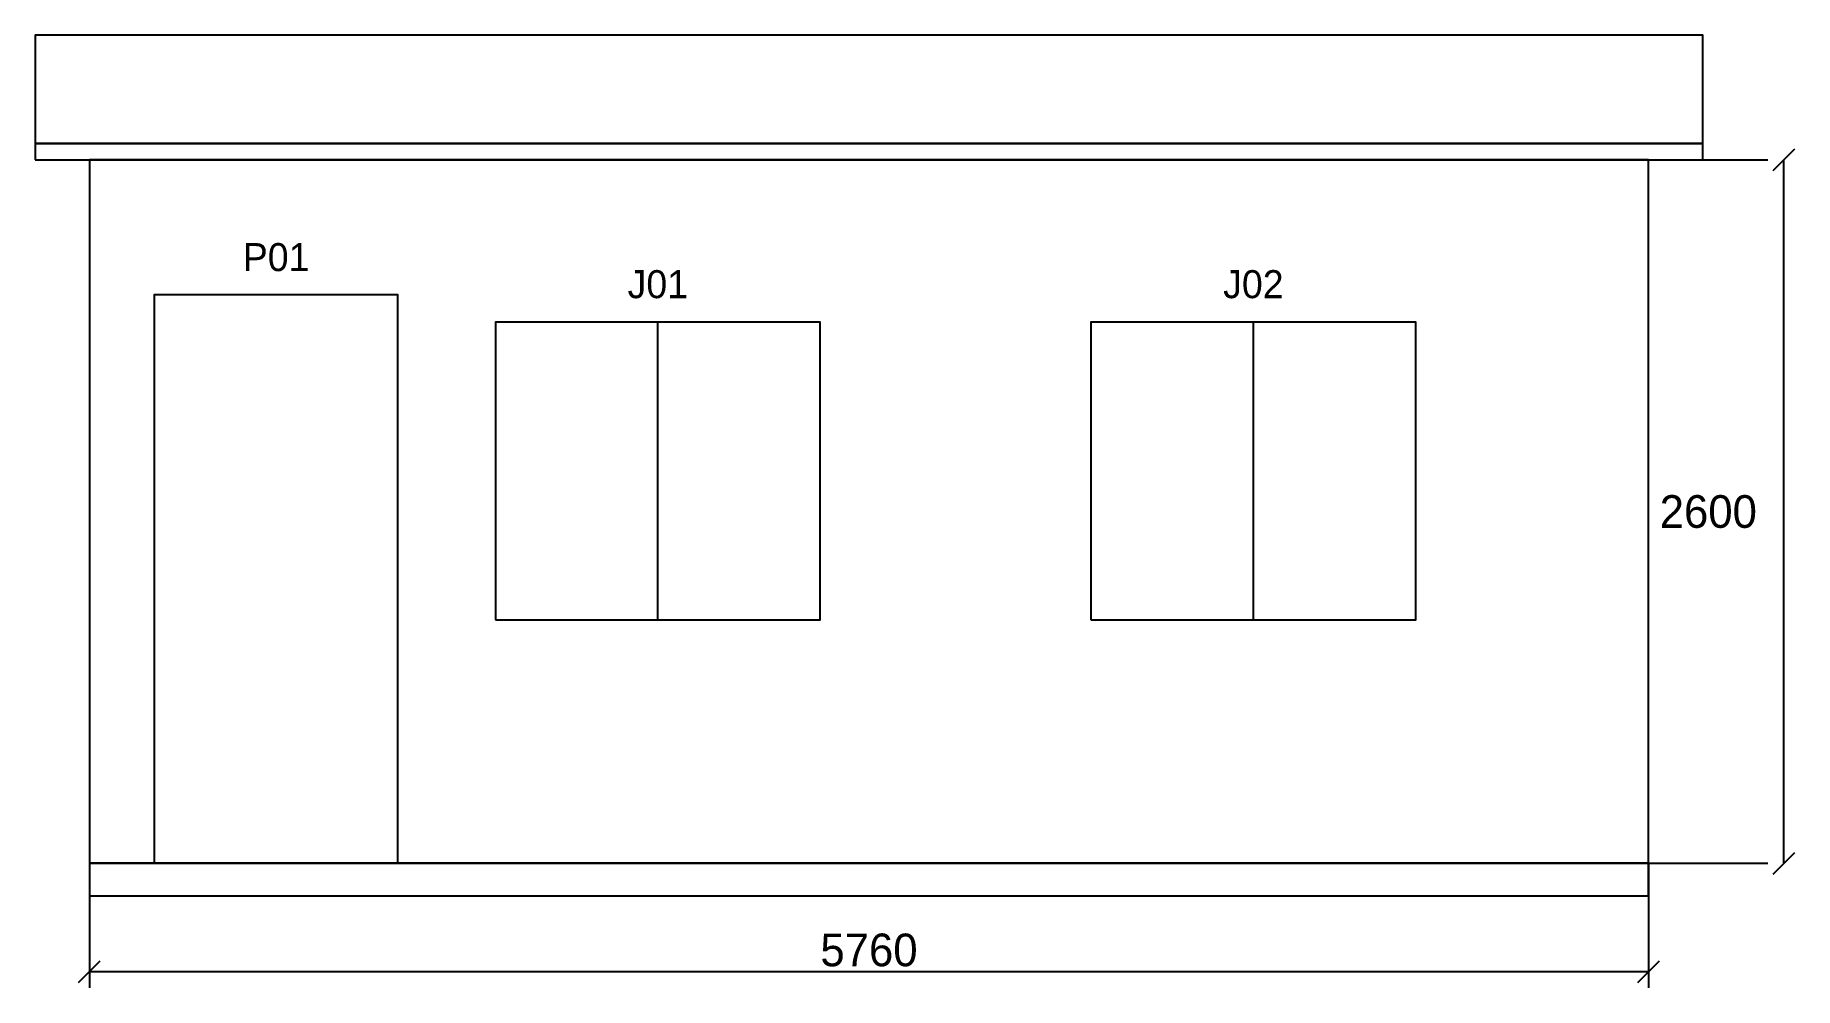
# Model space of a CAD drawing. Header units: millimetres. Extents: x -200 to 6300, y -460 to 3060.
import ezdxf
from ezdxf.enums import TextEntityAlignment as Align

# ---------------------------------------------------------------- set-up
doc = ezdxf.new("R2010")
doc.units = ezdxf.units.MM
for name, color, linetype in [('ABERTURAS', 8, 'Continuous'), ('COTAS', 8, 'Continuous'), ('PAREDES', 8, 'Continuous')]:
    doc.layers.add(name, color=color, linetype=linetype)

msp = doc.modelspace()

# ---------------------------------------------------------------- linework, layer by layer
at = {"layer": 'ABERTURAS'}
for p, q in [((2100, 900), (2100, 2000)), ((4300, 900), (4300, 2000))]:
    msp.add_line(p, q, dxfattribs=at)
for points in [[(240, 0), (1140, 0), (1140, 2100), (240, 2100)], [(1500, 900), (2700, 900), (2700, 2000), (1500, 2000)], [(3700, 900), (4900, 900), (4900, 2000), (3700, 2000)]]:
    msp.add_lwpolyline(points, close=True, dxfattribs=at)
at = {"layer": 'COTAS'}
for p, q in [((5760, 2600), (6200, 2600)), ((6220, 2560), (6300, 2640)), ((6260, 0), (6260, 2600)), ((0, 0), (0, -460)), ((5760, 0), (5760, -460)), ((5760, 0), (6200, 0)), ((6220, -40), (6300, 40)), ((-40, -440), (40, -360)), ((5720, -440), (5800, -360)), ((0, -400), (5760, -400))]:
    msp.add_line(p, q, dxfattribs=at)
at = {"layer": 'PAREDES'}
for points in [[(-200, 2660), (5960, 2660), (5960, 3060), (-200, 3060)], [(-200, 2600), (5960, 2600), (5960, 2660), (-200, 2660)], [(0, 0), (5760, 0), (5760, 2600), (0, 2600)], [(0, -120), (5760, -120), (5760, 0), (0, 0)]]:
    msp.add_lwpolyline(points, close=True, dxfattribs=at)

# ---------------------------------------------------------------- texts
at = {"layer": 'ABERTURAS'}
for s, p in [('P01', (690, 2240)), ('J01', (2100, 2140)), ('J02', (4300, 2140))]:
    msp.add_text(s, height=103.48, dxfattribs=at).set_placement(p, align=Align.MIDDLE_CENTER)
at = {"layer": 'COTAS'}
msp.add_text('2600', height=120.73, dxfattribs=at).set_placement((6160, 1300), align=Align.MIDDLE_RIGHT)
msp.add_text('5760', height=120.73, dxfattribs=at).set_placement((2880, -320), align=Align.MIDDLE_CENTER)

doc.saveas('drawing.dxf')
